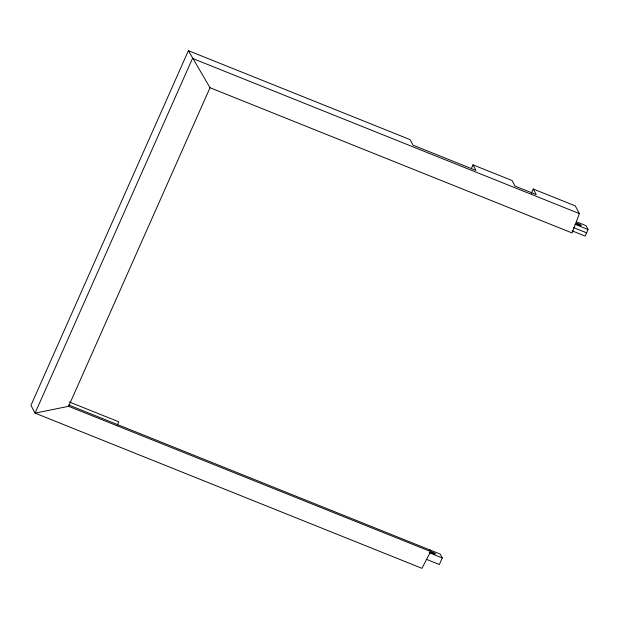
<?xml version="1.0" encoding="UTF-8"?>
<svg xmlns="http://www.w3.org/2000/svg" width="619" height="619" viewBox="0 0 619 619"><rect width="100%" height="100%" fill="white"/><g stroke="black" fill="none" stroke-linecap="round" stroke-linejoin="round"><path stroke-width="0.93" d="M531.295 193.391L533.238 189.012L575.268 205.872L579.399 213.609L572.072 232.961L210.011 87.72L188.393 50.681L30.95 405.391L35.082 413.128L421.957 568.319L430.662 551.544L429.748 549.827M579.399 213.609L192.517 58.41L35.082 413.128L68.608 406.312L210.011 87.72M117.339 425.091L118.794 421.81L69.204 401.909M471.454 168.353L473.009 164.847L512.06 180.516L515.039 186.102L536.224 194.598L533.238 189.012M68.585 404.95L440.21 554.09L442.276 557.959L439.358 564.528L426.29 559.282M576.405 221.803L585.984 225.649L588.05 229.517L585.133 236.087L572.072 230.841M188.393 50.681L410.126 139.623L413.105 145.21L475.988 170.434L473.009 164.847M574.989 224.271L588.05 229.517M573.527 227.56L586.595 232.798M68.608 406.312L430.662 551.544M429.207 552.713L442.276 557.959M431.667 552.69A2.553 0.426 23.9 0 0 435.405 553.974A2.553 0.426 23.9 0 0 432.17 552.094A2.553 0.426 23.9 0 0 431.667 552.69M577.109 224.039A2.553 0.426 23.9 0 0 581.079 225.579A2.553 0.426 23.9 0 0 578.394 223.815A2.553 0.426 23.9 0 0 577.109 224.039"/></g></svg>
